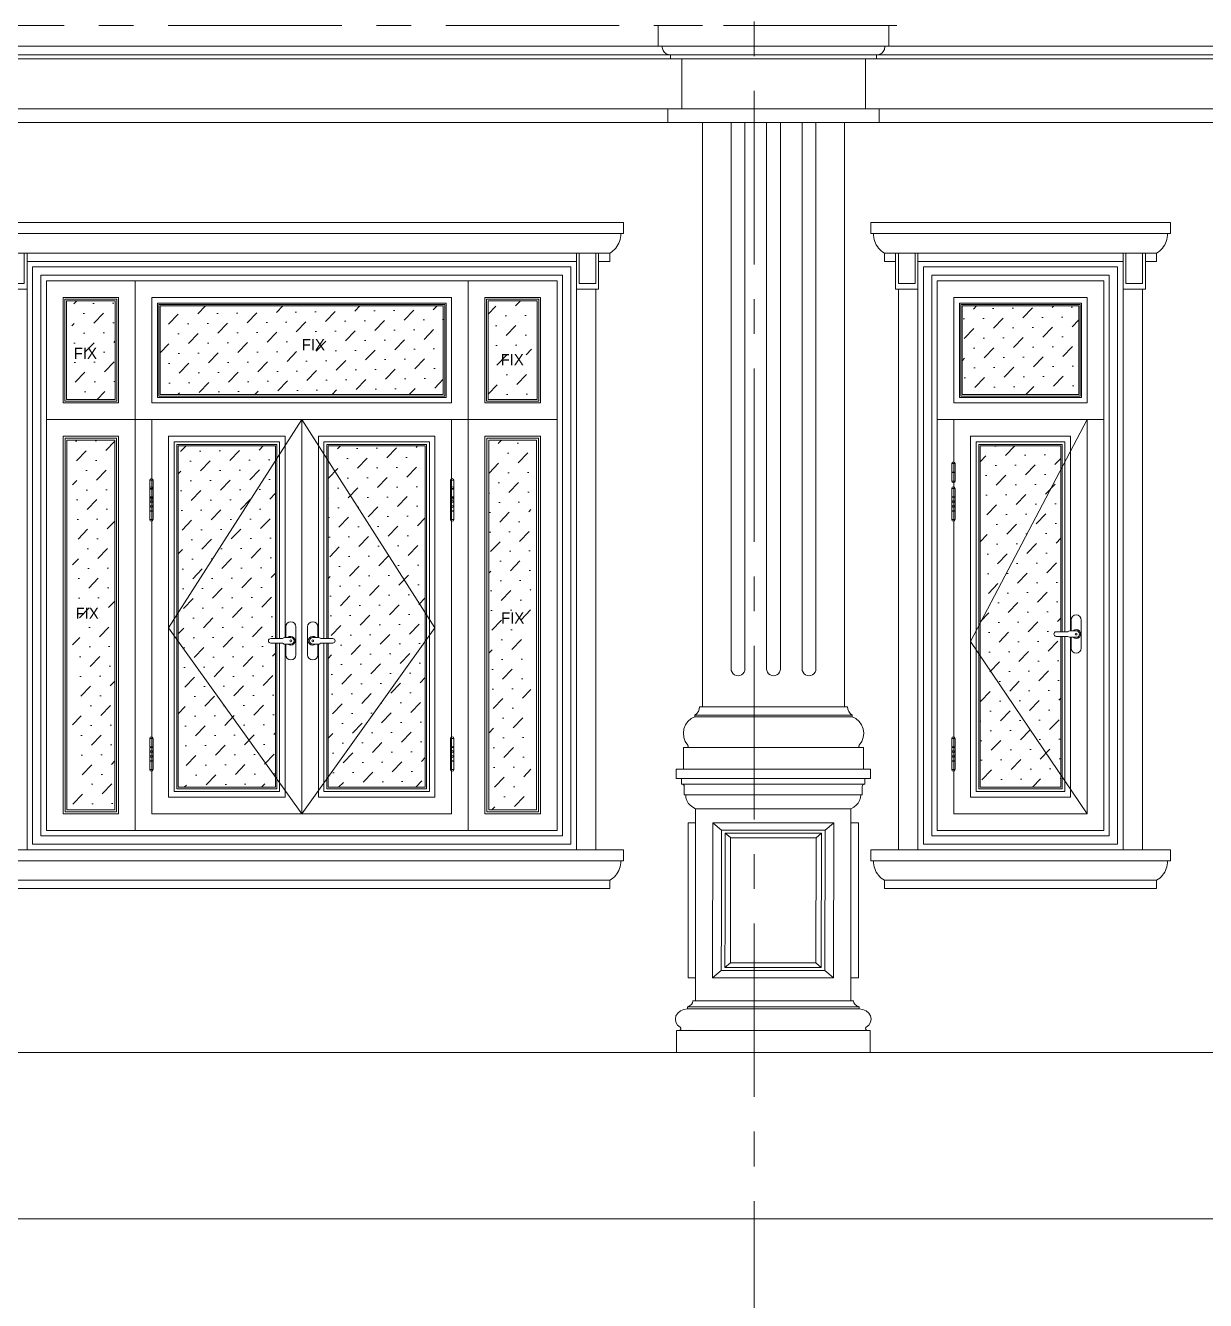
# Model space of a CAD drawing. Header units: millimetres. Extents: x 1832547 to 2001569, y -558009 to -417808.
# Drawn here: x 1921059 to 1925311, y -528238 to -523644 of the extents above; entities that cross this region are included whole.
import ezdxf

# ---------------------------------------------------------------- set-up
doc = ezdxf.new("R2010")
doc.units = ezdxf.units.MM
doc.header["$MEASUREMENT"] = 0
doc.linetypes.add('CENTER', pattern=[2, 1.25, -0.25, 0.25, -0.25])
doc.linetypes.add('HIDDEN', pattern=[9.525, 6.35, -3.175])
doc.layers.get('0').update_dxf_attribs({"linetype": 'CONTINUOUS'})
for name, color, linetype, lineweight in [('AUDIT_I_120404221301-0', 7, 'CONTINUOUS', 15), ('CA.dim 08', 8, 'CONTINUOUS', 13), ('CA.khuat 75', 75, 'HIDDEN', 9), ('CA.manh 08', 8, 'CONTINUOUS', 9), ('CA.noi that 15', 15, 'CONTINUOUS', 9), ('CA.thay 145', 145, 'CONTINUOUS', 18), ('CA.tim 67', 67, 'CENTER', 9), ('CA.vat lieu 08', 8, 'CONTINUOUS', 5), ('CA_manh 08', 8, 'CONTINUOUS', 9)]:
    doc.layers.add(name, color=color, linetype=linetype, lineweight=lineweight)
doc.styles.add('CA.JSC1', font='Vhavan.ttf', dxfattribs={"width": 0.8})

# ---------------------------------------------------------------- blocks, each defined once
blk = doc.blocks.new('A$C023b7539')
at = {"layer": 'CA.thay 145'}
for p, q in [((0, 2400), (0, 2360)), ((0, 2400), (1079.8, 2400)), ((1079.8, 2400), (1079.8, 2360)), ((0, 2360), (10, 2360)), ((10, 2360), (10.2, 2352.9)), ((1069.8, 2360), (10, 2360)), ((10.2, 2352.9), (11, 2345.9)), ((11, 2345.9), (12.4, 2339)), ((1068.8, 2345.9), (1067.3, 2339)), ((1069.6, 2352.9), (1068.8, 2345.9)), ((1069.8, 2360), (1069.6, 2352.9)), ((1069.8, 2360), (1079.8, 2360)), ((12.4, 2339), (14.5, 2332.3)), ((14.5, 2332.3), (17.1, 2325.7)), ((17.1, 2325.7), (20.3, 2319.5)), ((20.3, 2319.5), (24.1, 2313.5)), ((24.1, 2313.5), (28.4, 2307.9)), ((28.4, 2307.9), (33.2, 2302.7)), ((33.2, 2302.7), (38.4, 2298)), ((38.4, 2298), (44, 2293.7)), ((1041.4, 2298), (1035.7, 2293.7)), ((1046.6, 2302.7), (1041.4, 2298)), ((1051.4, 2307.9), (1046.6, 2302.7)), ((1055.7, 2313.5), (1051.4, 2307.9)), ((1059.4, 2319.5), (1055.7, 2313.5)), ((1062.7, 2325.7), (1059.4, 2319.5)), ((1065.3, 2332.3), (1062.7, 2325.7)), ((1067.3, 2339), (1065.3, 2332.3)), ((44, 2293.7), (50, 2290)), ((50, 2290), (90, 2290)), ((50, 2290), (50, 2260)), ((50, 2260), (90, 2260)), ((90, 2260), (90, 2290)), ((90, 2290), (100, 2290)), ((90, 2160), (90, 2260)), ((100, 2290), (160, 2290)), ((160, 2290), (170, 2290)), ((170, 2290), (909.8, 2290)), ((170, 2290), (170, 2260)), ((909.8, 2260), (170, 2260)), ((170, 2260), (170, 2160)), ((909.8, 2290), (919.8, 2290)), ((909.8, 2290), (909.8, 2260)), ((909.8, 2260), (909.8, 2160)), ((919.8, 2290), (979.8, 2290)), ((979.8, 2290), (989.8, 2290)), ((989.8, 2290), (1029.8, 2290)), ((989.8, 2260), (989.8, 2290)), ((989.8, 2160), (989.8, 2260)), ((1029.8, 2260), (989.8, 2260)), ((1035.7, 2293.7), (1029.8, 2290)), ((1029.8, 2290), (1029.8, 2260)), ((100, 2160), (90, 2160)), ((100, 2160), (100, 140)), ((170, 2160), (100, 2160)), ((170, 2160), (170, 140)), ((240, 210), (240, 2190)), ((240, 2190), (839.8, 2190)), ((839.8, 2190), (839.8, 210)), ((909.8, 2160), (979.8, 2160)), ((909.8, 2160), (909.8, 140)), ((979.8, 2160), (989.8, 2160)), ((979.8, 2160), (979.8, 140)), ((839.8, 210), (240, 210)), ((100, 140), (0, 140)), ((0, 140), (0, 100)), ((100, 140), (170, 140)), ((909.8, 140), (170, 140)), ((909.8, 140), (979.8, 140)), ((979.8, 140), (1079.8, 140)), ((1079.8, 140), (1079.8, 100)), ((0, 100), (10, 100)), ((10, 100), (10.2, 92.9)), ((1069.8, 100), (10, 100)), ((10.2, 92.9), (11, 85.9)), ((1069.6, 92.9), (1068.8, 85.9)), ((1069.8, 100), (1069.6, 92.9)), ((1069.8, 100), (1079.8, 100)), ((11, 85.9), (12.4, 79)), ((12.4, 79), (14.5, 72.3)), ((14.5, 72.3), (17.1, 65.7)), ((17.1, 65.7), (20.3, 59.5)), ((20.3, 59.5), (24.1, 53.5)), ((24.1, 53.5), (28.4, 47.9)), ((28.4, 47.9), (33.2, 42.7)), ((1051.4, 47.9), (1046.6, 42.7)), ((1055.7, 53.5), (1051.4, 47.9)), ((1059.4, 59.5), (1055.7, 53.5)), ((1062.7, 65.7), (1059.4, 59.5)), ((1065.3, 72.3), (1062.7, 65.7)), ((1067.3, 79), (1065.3, 72.3)), ((1068.8, 85.9), (1067.3, 79)), ((33.2, 42.7), (38.4, 38)), ((38.4, 38), (44, 33.7)), ((44, 33.7), (50, 30)), ((50, 30), (50, 0)), ((50, 30), (1029.8, 30)), ((50, 0), (1029.8, 0)), ((1035.7, 33.7), (1029.8, 30)), ((1029.8, 30), (1029.8, 0)), ((1041.4, 38), (1035.7, 33.7)), ((1046.6, 42.7), (1041.4, 38))]:
    blk.add_line(p, q, dxfattribs=at)
at = {"layer": 'CA_manh 08'}
for p, q in [((100, 2180), (100, 2290)), ((160, 2290), (160, 2180)), ((919.8, 2290), (919.8, 2180)), ((979.8, 2180), (979.8, 2290)), ((190, 2240), (889.8, 2240)), ((190, 160), (190, 2240)), ((220, 190), (220, 2210)), ((859.8, 2210), (220, 2210)), ((859.8, 190), (859.8, 2210)), ((889.8, 2240), (889.8, 160)), ((160, 2180), (100, 2180)), ((919.8, 2180), (979.8, 2180)), ((220, 190), (859.8, 190)), ((889.8, 160), (190, 160))]:
    blk.add_line(p, q, dxfattribs=at)
blk = doc.blocks.new('A$C20F25EA7')
at = {"layer": 'CA.vat lieu 08', "ltscale": 0.5}
for centre, start, end in [((0, 42), 0, 180), ((0, -42), 180, 0)]:
    blk.add_arc(centre, 15.4, start, end, dxfattribs=at)
blk.add_wipeout([(18.8, 9.9), (25.1, 7), (60.1, 7), (65, 4.9), (67.1, 0), (65.1, -4.9), (60.1, -7), (25.1, -7), (18.8, -9.9), (0, -9.9), (-7, -7), (-9.9, 0), (-7, 7), (0, 9.9)]).dxf.layer = 'CA.vat lieu 08'
for p, q in [((0, 9.9), (18.8, 9.9)), ((18.8, 9.9), (24.6, 7.2)), ((25.5, 7), (60.1, 7)), ((0, -9.9), (18.8, -9.9)), ((19.7, -9.7), (24.6, -7.2)), ((25.5, -7), (60.1, -7))]:
    blk.add_line(p, q, dxfattribs=at)
for points in [[(-15.4, 42), (-15.4, -42)], [(15.4, 9.9), (15.4, 42)], [(15.4, -42), (15.4, -9.9)]]:
    blk.add_lwpolyline(points, dxfattribs=at)
blk.add_circle((0, 0), 2.8, dxfattribs=at)
for centre, radius, start, end in [((0, 0), 13.3, 48.259, 311.741), ((0, 0), 9.92, 90, 270), ((25.5, 8.9), 1.92, 242.8073, 270), ((60.1, 0), 6.96, 270, 90), ((18.8, -8), 1.92, 270, 297.1927), ((25.5, -8.9), 1.92, 90, 117.1927)]:
    blk.add_arc(centre, radius, start, end, dxfattribs=at)
blk = doc.blocks.new('BANLE')
at = {"layer": 'CA.noi that 15'}
for p, q in [((0, 68.6), (12, 68.6)), ((0, 38.2), (0, 68.6)), ((12, 68.6), (12, 38.2)), ((0, 38.2), (12, 38.2)), ((0, 6), (0, 36.4)), ((12, 36.4), (0, 36.4)), ((12, 6), (0, 6)), ((4, 38.2), (8, 38.2)), ((4, 36.4), (4, 38.2)), ((8, 36.4), (4, 36.4)), ((8, 38.2), (8, 36.4)), ((12, 36.4), (12, 6))]:
    blk.add_line(p, q, dxfattribs=at)
for centre, start, end in [((6, 68.6), 0, 180), ((6, 6), 180, 0)]:
    blk.add_arc(centre, 6, start, end, dxfattribs=at)
blk = doc.blocks.new('A$C4028134e')
at = {"layer": 'CA.khuat 75', "ltscale": 200}
blk.add_lwpolyline([(540, 1480), (120, 680), (540, 60)], dxfattribs=at)
at = {"layer": 'CA.noi that 15'}
for points in [[(80, 1560), (520, 1560), (520, 1900), (80, 1900)], [(140, 140), (460, 140), (460, 1400), (140, 1400)]]:
    blk.add_lwpolyline(points, close=True, dxfattribs=at)
at = {"layer": 'CA.thay 145'}
for points in [[(0, 0), (600, 0), (600, 1980), (0, 1980)], [(0, 1480), (600, 1480), (600, 1980), (0, 1980)], [(60, 1540), (540, 1540), (540, 1920), (60, 1920)], [(60, 60), (540, 60), (540, 1480), (60, 1480)], [(540, 60), (540, 1480), (60, 1480), (60, 60)], [(60, 60), (540, 60), (540, 1480), (60, 1480)], [(120, 120), (480, 120), (480, 1420), (120, 1420)]]:
    blk.add_lwpolyline(points, close=True, dxfattribs=at)
for points in [[(0, 1480), (0, 120)], [(60, 1480), (60, 60)], [(540, 1480), (540, 60)], [(540, 1480), (540, 60)], [(600, 1480), (600, 120)]]:
    blk.add_lwpolyline(points, dxfattribs=at)
at = {"layer": 'CA.vat lieu 08'}
for points in [[(85, 1565), (515, 1565), (515, 1895), (85, 1895)], [(90, 1570), (510, 1570), (510, 1890), (90, 1890)], [(150, 150), (450, 150), (450, 1390), (150, 1390)], [(155, 155), (445, 155), (445, 1385), (155, 1385)]]:
    blk.add_lwpolyline(points, close=True, dxfattribs=at)
at = {"rotation": 180}
blk.add_blockref('BANLE', (64, 1327.3), dxfattribs=at)
at = {"xscale": -1}
for p in [(64, 1163.6), (64, 1113.6), (64, 262.7), (64, 212.7)]:
    blk.add_blockref('BANLE', p, dxfattribs=at)
at = {"extrusion": (0, 0, -1), "xscale": 1.200000000186265, "yscale": 1.200000000186265, "zscale": -1.200000000186265}
blk.add_blockref('A$C20F25EA7', (-500.5, 707.4), dxfattribs=at)
at = {"layer": 'CA.dim 08'}
h = blk.add_hatch(dxfattribs=at)
h.set_pattern_fill('MUDST', color=256, scale=200, angle=46)
h.set_pattern_definition([(46, (-780015.38, -788244.513), (33.498847, 106.6668986), [50, -50, 0, -50, 0, -50])])
h.paths.add_polyline_path([(90, 1570), (510, 1570), (510, 1890), (90, 1890)])
h.paths.add_polyline_path([(155, 155), (445, 155), (445, 1385), (155, 1385)])
blk = doc.blocks.new('A$C24fd44e5')
at = {"layer": 'CA.thay 145'}
for p, q in [((0, 2400), (0, 2360)), ((0, 2400), (2319.8, 2400)), ((2319.8, 2400), (2319.8, 2360)), ((0, 2360), (10, 2360)), ((10, 2360), (10.2, 2352.9)), ((2309.8, 2360), (10, 2360)), ((10.2, 2352.9), (11, 2345.9)), ((11, 2345.9), (12.4, 2339)), ((2308.8, 2345.9), (2307.3, 2339)), ((2309.6, 2352.9), (2308.8, 2345.9)), ((2309.8, 2360), (2309.6, 2352.9)), ((2309.8, 2360), (2319.8, 2360)), ((12.4, 2339), (14.5, 2332.3)), ((14.5, 2332.3), (17.1, 2325.7)), ((17.1, 2325.7), (20.3, 2319.5)), ((20.3, 2319.5), (24.1, 2313.5)), ((24.1, 2313.5), (28.4, 2307.9)), ((28.4, 2307.9), (33.2, 2302.7)), ((33.2, 2302.7), (38.4, 2298)), ((38.4, 2298), (44, 2293.7)), ((2281.4, 2298), (2275.7, 2293.7)), ((2286.6, 2302.7), (2281.4, 2298)), ((2291.4, 2307.9), (2286.6, 2302.7)), ((2295.7, 2313.5), (2291.4, 2307.9)), ((2299.4, 2319.5), (2295.7, 2313.5)), ((2302.7, 2325.7), (2299.4, 2319.5)), ((2305.3, 2332.3), (2302.7, 2325.7)), ((2307.3, 2339), (2305.3, 2332.3)), ((44, 2293.7), (50, 2290)), ((50, 2290), (90, 2290)), ((50, 2290), (50, 2260)), ((50, 2260), (90, 2260)), ((90, 2260), (90, 2290)), ((90, 2290), (100, 2290)), ((90, 2160), (90, 2260)), ((100, 2290), (160, 2290)), ((160, 2290), (170, 2290)), ((170, 2290), (2149.8, 2290)), ((170, 2290), (170, 2260)), ((2149.8, 2260), (170, 2260)), ((170, 2260), (170, 2160)), ((2149.8, 2290), (2159.8, 2290)), ((2149.8, 2290), (2149.8, 2260)), ((2149.8, 2260), (2149.8, 2160)), ((2159.8, 2290), (2219.8, 2290)), ((2219.8, 2290), (2229.8, 2290)), ((2229.8, 2290), (2269.8, 2290)), ((2229.8, 2260), (2229.8, 2290)), ((2229.8, 2160), (2229.8, 2260)), ((2269.8, 2260), (2229.8, 2260)), ((2275.7, 2293.7), (2269.8, 2290)), ((2269.8, 2290), (2269.8, 2260)), ((100, 2160), (90, 2160)), ((100, 2160), (100, 140)), ((170, 2160), (100, 2160)), ((170, 2160), (170, 140)), ((240, 210), (240, 2190)), ((240, 2190), (2079.8, 2190)), ((2079.8, 2190), (2079.8, 210)), ((2149.8, 2160), (2219.8, 2160)), ((2149.8, 2160), (2149.8, 140)), ((2219.8, 2160), (2229.8, 2160)), ((2219.8, 2160), (2219.8, 140)), ((2079.8, 210), (240, 210)), ((100, 140), (0, 140)), ((0, 140), (0, 100)), ((100, 140), (170, 140)), ((2149.8, 140), (170, 140)), ((2149.8, 140), (2219.8, 140)), ((2219.8, 140), (2319.8, 140)), ((2319.8, 140), (2319.8, 100)), ((0, 100), (10, 100)), ((10, 100), (10.2, 92.9)), ((2309.8, 100), (10, 100)), ((10.2, 92.9), (11, 85.9)), ((2309.6, 92.9), (2308.8, 85.9)), ((2309.8, 100), (2309.6, 92.9)), ((2309.8, 100), (2319.8, 100)), ((11, 85.9), (12.4, 79)), ((12.4, 79), (14.5, 72.3)), ((14.5, 72.3), (17.1, 65.7)), ((17.1, 65.7), (20.3, 59.5)), ((20.3, 59.5), (24.1, 53.5)), ((24.1, 53.5), (28.4, 47.9)), ((28.4, 47.9), (33.2, 42.7)), ((2291.4, 47.9), (2286.6, 42.7)), ((2295.7, 53.5), (2291.4, 47.9)), ((2299.4, 59.5), (2295.7, 53.5)), ((2302.7, 65.7), (2299.4, 59.5)), ((2305.3, 72.3), (2302.7, 65.7)), ((2307.3, 79), (2305.3, 72.3)), ((2308.8, 85.9), (2307.3, 79)), ((33.2, 42.7), (38.4, 38)), ((38.4, 38), (44, 33.7)), ((44, 33.7), (50, 30)), ((50, 30), (50, 0)), ((50, 30), (2269.8, 30)), ((50, 0), (2269.8, 0)), ((2275.7, 33.7), (2269.8, 30)), ((2269.8, 30), (2269.8, 0)), ((2281.4, 38), (2275.7, 33.7)), ((2286.6, 42.7), (2281.4, 38))]:
    blk.add_line(p, q, dxfattribs=at)
at = {"layer": 'CA_manh 08'}
for p, q in [((100, 2180), (100, 2290)), ((160, 2290), (160, 2180)), ((2159.8, 2290), (2159.8, 2180)), ((2219.8, 2180), (2219.8, 2290)), ((190, 2240), (2129.8, 2240)), ((190, 160), (190, 2240)), ((220, 190), (220, 2210)), ((2099.8, 2210), (220, 2210)), ((2099.8, 190), (2099.8, 2210)), ((2129.8, 2240), (2129.8, 160)), ((160, 2180), (100, 2180)), ((2159.8, 2180), (2219.8, 2180)), ((220, 190), (2099.8, 190)), ((2129.8, 160), (190, 160))]:
    blk.add_line(p, q, dxfattribs=at)
blk = doc.blocks.new('A$Ce69a9997')
at = {"layer": 'CA.khuat 75', "ltscale": 200}
blk.add_lwpolyline([(920, 1480), (440, 730), (920, 60)], dxfattribs=at)
at = {"layer": 'CA.noi that 15'}
for points in [[(400, 1560), (1440, 1560), (1440, 1900), (400, 1900)], [(460, 140), (840, 140), (840, 1400), (460, 1400)], [(1380, 140), (1000, 140), (1000, 1400), (1380, 1400)]]:
    blk.add_lwpolyline(points, close=True, dxfattribs=at)
at = {"layer": 'CA.thay 145'}
for points in [[(0, 1480), (320, 1480), (320, 1980), (0, 1980)], [(320, 0), (1520, 0), (1520, 1980), (320, 1980)], [(320, 1480), (1520, 1480), (1520, 1980), (320, 1980)], [(1840, 1480), (1520, 1480), (1520, 1980), (1840, 1980)], [(60, 1540), (260, 1540), (260, 1920), (60, 1920)], [(380, 1540), (1460, 1540), (1460, 1920), (380, 1920)], [(1780, 1540), (1580, 1540), (1580, 1920), (1780, 1920)], [(320, 1480), (0, 1480), (0, 0), (320, 0)], [(380, 60), (920, 60), (920, 1480), (380, 1480)], [(920, 60), (920, 1480), (380, 1480), (380, 60)], [(380, 60), (920, 60), (920, 1480), (380, 1480)], [(1520, 1480), (1840, 1480), (1840, 0), (1520, 0)], [(260, 1420), (60, 1420), (60, 60), (260, 60)], [(440, 120), (860, 120), (860, 1420), (440, 1420)], [(1400, 120), (980, 120), (980, 1420), (1400, 1420)], [(1580, 1420), (1780, 1420), (1780, 60), (1580, 60)]]:
    blk.add_lwpolyline(points, close=True, dxfattribs=at)
for points in [[(320, 1480), (320, 120)], [(380, 1480), (380, 60)], [(920, 1480), (920, 60)], [(920, 1480), (920, 60)], [(1460, 1480), (1460, 60)], [(1520, 1480), (1520, 120)], [(1520, 1480), (1520, 120)]]:
    blk.add_lwpolyline(points, dxfattribs=at)
at = {"layer": 'CA.vat lieu 08'}
for points in [[(66, 1546), (254, 1546), (254, 1914), (66, 1914)], [(72, 1552), (248, 1552), (248, 1908), (72, 1908)], [(405, 1565), (1435, 1565), (1435, 1895), (405, 1895)], [(410, 1570), (1430, 1570), (1430, 1890), (410, 1890)], [(1774, 1546), (1586, 1546), (1586, 1914), (1774, 1914)], [(1768, 1552), (1592, 1552), (1592, 1908), (1768, 1908)], [(253, 1413), (67, 1413), (67, 67), (253, 67)], [(246, 1406), (74, 1406), (74, 74), (246, 74)], [(470, 150), (830, 150), (830, 1390), (470, 1390)], [(475, 155), (825, 155), (825, 1385), (475, 1385)], [(1370, 150), (1010, 150), (1010, 1390), (1370, 1390)], [(1365, 155), (1015, 155), (1015, 1385), (1365, 1385)], [(1587, 1413), (1773, 1413), (1773, 67), (1587, 67)], [(1594, 1406), (1766, 1406), (1766, 74), (1594, 74)]]:
    blk.add_lwpolyline(points, close=True, dxfattribs=at)
at = {"rotation": 180}
blk.add_blockref('BANLE', (384, 1267.3), dxfattribs=at)
at = {"xscale": -1, "rotation": 180}
blk.add_blockref('BANLE', (1456, 1267.3), dxfattribs=at)
at = {"xscale": -1}
for p in [(384, 1163.6), (384, 1113.6), (384, 262.7), (384, 212.7)]:
    blk.add_blockref('BANLE', p, dxfattribs=at)
for p in [(1456, 1163.6), (1456, 1113.6), (1456, 262.7), (1456, 212.7)]:
    blk.add_blockref('BANLE', p)
at = {"layer": 'AUDIT_I_120404221301-0', "style": 'CA.JSC1'}
for p in [(920, 1730), (98.7, 1698.8), (1636.7, 1676), (105.3, 762.2), (1638.3, 745.2)]:
    blk.add_text('FIX', height=40, dxfattribs=at).set_placement(p)
at = {"extrusion": (0, 0, -1), "xscale": 1.200000000186265, "yscale": 1.200000000186265, "zscale": -1.200000000186265}
blk.add_blockref('A$C20F25EA7', (-880.5, 682.9), dxfattribs=at)
at = {"layer": 'CA.khuat 75', "ltscale": 200}
blk.add_lwpolyline([(920, 1480), (1400, 730), (920, 60)], dxfattribs=at)
at = {"layer": 'CA.thay 145'}
for points in [[(1460, 60), (920, 60), (920, 1480), (1460, 1480)], [(920, 60), (920, 1480), (1460, 1480), (1460, 60)], [(1460, 60), (920, 60), (920, 1480), (1460, 1480)]]:
    blk.add_lwpolyline(points, close=True, dxfattribs=at)
blk.add_lwpolyline([(920, 1480), (920, 60)], dxfattribs=at)
blk.add_lwpolyline([(920, 1480), (920, 60)], dxfattribs=at)
at = {"extrusion": (0, 0, -1), "xscale": -1.200000000186265, "yscale": 1.200000000186265, "zscale": -1.200000000186265}
blk.add_blockref('A$C20F25EA7', (-959.5, 682.9), dxfattribs=at)
at = {"layer": 'CA.dim 08'}
h = blk.add_hatch(dxfattribs=at)
h.set_pattern_fill('MUDST', color=256, scale=200, angle=46)
h.set_pattern_definition([(46, (-1946262.647, 526023.096), (33.498847, 106.6668986), [50, -50, 0, -50, 0, -50])])
h.paths.add_polyline_path([(92, 1552), (248, 1552), (248, 1908), (92, 1908)])
h.paths.add_polyline_path([(1748, 1552), (1592, 1552), (1592, 1908), (1748, 1908)])
h.paths.add_polyline_path([(1594, 1406), (1746, 1406), (1746, 74), (1594, 74)])
h.paths.add_polyline_path([(246, 1406), (94, 1406), (94, 74), (246, 74)])
h = blk.add_hatch(dxfattribs=at)
h.set_pattern_fill('MUDST', color=256, scale=200, angle=46)
h.set_pattern_definition([(46, (-763677.85, -784356.58), (33.498847, 106.6668986), [50, -50, 0, -50, 0, -50])])
h.paths.add_polyline_path([(410, 1570), (1430, 1570), (1430, 1890), (410, 1890)])
h.paths.add_polyline_path([(475, 155), (825, 155), (825, 1385), (475, 1385)])
h.paths.add_polyline_path([(1365, 155), (1015, 155), (1015, 1385), (1365, 1385)])

msp = doc.modelspace()

# ---------------------------------------------------------------- linework, layer by layer
at = {"layer": 'CA.manh 08'}
for p, q in [((1923601.3, -525961.7), (1923601.3, -523993.6)), ((1923651.3, -525961.7), (1923651.3, -523993.6)), ((1923729.2, -525961.7), (1923729.2, -523993.6)), ((1923779.2, -525961.7), (1923779.2, -523993.6)), ((1923857.2, -525961.7), (1923857.2, -523993.6)), ((1923907.2, -525961.7), (1923907.2, -523993.6)), ((1923601.3, -525961.7), (1923602.2, -525968.1)), ((1923602.2, -525968.1), (1923604.7, -525974.2)), ((1923604.7, -525974.2), (1923608.6, -525979.4)), ((1923644, -525979.4), (1923648, -525974.2)), ((1923648, -525974.2), (1923650.5, -525968.1)), ((1923650.5, -525968.1), (1923651.3, -525961.7)), ((1923729.2, -525961.7), (1923730.1, -525968.1)), ((1923730.1, -525968.1), (1923732.6, -525974.2)), ((1923732.6, -525974.2), (1923736.6, -525979.4)), ((1923771.9, -525979.4), (1923775.9, -525974.2)), ((1923775.9, -525974.2), (1923778.4, -525968.1)), ((1923778.4, -525968.1), (1923779.2, -525961.7)), ((1923857.2, -525961.7), (1923858, -525968.1)), ((1923858, -525968.1), (1923860.5, -525974.2)), ((1923860.5, -525974.2), (1923864.5, -525979.4)), ((1923899.8, -525979.4), (1923903.8, -525974.2)), ((1923903.8, -525974.2), (1923906.3, -525968.1)), ((1923906.3, -525968.1), (1923907.2, -525961.7)), ((1923608.6, -525979.4), (1923613.8, -525983.3)), ((1923613.8, -525983.3), (1923619.9, -525985.8)), ((1923619.9, -525985.8), (1923626.3, -525986.7)), ((1923626.3, -525986.7), (1923632.8, -525985.8)), ((1923632.8, -525985.8), (1923638.8, -525983.3)), ((1923638.8, -525983.3), (1923644, -525979.4)), ((1923736.6, -525979.4), (1923741.7, -525983.3)), ((1923741.7, -525983.3), (1923747.8, -525985.8)), ((1923747.8, -525985.8), (1923754.2, -525986.7)), ((1923754.2, -525986.7), (1923760.7, -525985.8)), ((1923760.7, -525985.8), (1923766.7, -525983.3)), ((1923766.7, -525983.3), (1923771.9, -525979.4)), ((1923864.5, -525979.4), (1923869.7, -525983.3)), ((1923869.7, -525983.3), (1923875.7, -525985.8)), ((1923875.7, -525985.8), (1923882.2, -525986.7)), ((1923882.2, -525986.7), (1923888.6, -525985.8)), ((1923888.6, -525985.8), (1923894.7, -525983.3)), ((1923894.7, -525983.3), (1923899.8, -525979.4)), ((1924037.3, -526128.6), (1923471.2, -526128.6))]:
    msp.add_line(p, q, dxfattribs=at)
for points in [[(1924198.4, -523718.6), (1919388.6, -523718.6)], [(1930599.3, -523718.6), (1924198.4, -523718.6)], [(1924198.4, -523748.7), (1919388.6, -523748.7)], [(1930569.4, -523749.2), (1924198.4, -523748.7)]]:
    msp.add_lwpolyline(points, dxfattribs=at)
at = {"layer": 'CA.thay 145'}
for p, q in [((1923498.4, -523993.6), (1923498.4, -526098.6)), ((1924010.1, -523993.6), (1924010.1, -526098.6)), ((1923486.5, -526107.5), (1923483.3, -526115.8)), ((1923487.5, -526098.6), (1923486.5, -526107.5)), ((1923487.5, -526098.6), (1923498.4, -526098.6)), ((1924010.1, -526098.6), (1923498.4, -526098.6)), ((1924010.1, -526098.6), (1924021, -526098.6)), ((1924021, -526098.6), (1924021.9, -526107.5)), ((1924021.9, -526107.5), (1924025.2, -526115.8)), ((1923445.8, -526151.3), (1923436.9, -526163.9)), ((1923457.5, -526141.1), (1923445.8, -526151.3)), ((1923471.2, -526134), (1923457.5, -526141.1)), ((1923478.1, -526123), (1923471.2, -526128.6)), ((1923471.2, -526128.6), (1923471.2, -526134)), ((1924037.3, -526134), (1923471.2, -526134)), ((1923483.3, -526115.8), (1923478.1, -526123)), ((1924025.2, -526115.8), (1924030.4, -526123)), ((1924030.4, -526123), (1924037.3, -526128.6)), ((1924037.3, -526128.6), (1924037.3, -526134)), ((1924037.3, -526134), (1924051, -526141.1)), ((1924051, -526141.1), (1924062.7, -526151.3)), ((1924062.7, -526151.3), (1924071.6, -526163.9)), ((1923431.3, -526178.3), (1923429.4, -526193.7)), ((1923429.4, -526193.7), (1923431.1, -526209)), ((1923436.9, -526163.9), (1923431.3, -526178.3)), ((1924071.6, -526163.9), (1924077.2, -526178.3)), ((1924077.2, -526178.3), (1924079.1, -526193.7)), ((1924079.1, -526193.7), (1924077.4, -526209)), ((1923430.4, -526245.6), (1923430.4, -526323.6)), ((1923430.4, -526245.6), (1923441.2, -526245.6)), ((1923431.1, -526209), (1923436.4, -526223.5)), ((1923436.4, -526223.5), (1923445.1, -526236.3)), ((1923444.3, -526244.7), (1923441.2, -526245.6)), ((1923441.2, -526245.6), (1923474.7, -526245.6)), ((1923446.3, -526242.2), (1923444.3, -526244.7)), ((1923445.1, -526236.3), (1923446.6, -526239.1)), ((1923446.6, -526239.1), (1923446.3, -526242.2)), ((1923474.7, -526245.6), (1923474.9, -526244.7)), ((1923474.7, -526245.6), (1923498.4, -526245.6)), ((1923498.4, -526245.6), (1923498.4, -526244.7)), ((1924010.1, -526245.6), (1923498.4, -526245.6)), ((1924010.1, -526245.6), (1924010.1, -526244.7)), ((1924010.1, -526245.6), (1924033.8, -526245.6)), ((1924033.8, -526245.6), (1924033.6, -526244.7)), ((1924033.8, -526245.6), (1924067.3, -526245.6)), ((1924063.4, -526236.3), (1924061.9, -526239.1)), ((1924061.9, -526239.1), (1924062.2, -526242.2)), ((1924062.2, -526242.2), (1924064.2, -526244.7)), ((1924072.1, -526223.5), (1924063.4, -526236.3)), ((1924064.2, -526244.7), (1924067.3, -526245.6)), ((1924067.3, -526245.6), (1924078.1, -526245.6)), ((1924077.4, -526209), (1924072.1, -526223.5)), ((1924078.1, -526245.6), (1924078.1, -526323.6)), ((1923403.1, -526356.5), (1923403.1, -526323.6)), ((1923403.1, -526323.6), (1923430.4, -526323.6)), ((1923430.4, -526323.6), (1924078.1, -526323.6)), ((1924078.1, -526323.6), (1924103.3, -526323.6)), ((1924103.3, -526356.5), (1924103.3, -526323.6)), ((1923422.9, -526356.5), (1923403.1, -526356.5)), ((1923422.9, -526377.1), (1923422.9, -526356.5)), ((1924083.5, -526356.5), (1923422.9, -526356.5)), ((1923426.7, -526377.7), (1923422.9, -526377.1)), ((1923455.2, -526377.1), (1923422.9, -526377.1)), ((1923429.9, -526379.5), (1923426.7, -526377.7)), ((1923432, -526382.1), (1923429.9, -526379.5)), ((1923432.8, -526385.3), (1923432, -526382.1)), ((1923432.8, -526416.1), (1923432.8, -526385.3)), ((1923455.2, -526377.1), (1923455.5, -526377.7)), ((1923488.5, -526377.1), (1923455.2, -526377.1)), ((1923488.5, -526377.1), (1923488.5, -526377.7)), ((1923503.3, -526377.1), (1923488.5, -526377.1)), ((1923503.3, -526377.1), (1923503.3, -526377.7)), ((1924083.5, -526377.1), (1924051.2, -526377.1)), ((1924073.6, -526385.3), (1924074.4, -526382.1)), ((1924073.6, -526416.1), (1924073.6, -526385.3)), ((1924074.4, -526382.1), (1924076.5, -526379.5)), ((1924076.5, -526379.5), (1924079.7, -526377.7)), ((1924079.7, -526377.7), (1924083.5, -526377.1)), ((1924103.3, -526356.5), (1924083.5, -526356.5)), ((1924083.5, -526377.1), (1924083.5, -526356.5)), ((1923437.8, -526416.1), (1923432.8, -526416.1)), ((1923438.7, -526426.2), (1923437.8, -526416.1)), ((1923441.9, -526436), (1923438.7, -526426.2)), ((1924064.6, -526436), (1924067.7, -526426.2)), ((1924067.7, -526426.2), (1924068.7, -526416.1)), ((1924073.6, -526416.1), (1924068.7, -526416.1)), ((1923447.1, -526445.1), (1923441.9, -526436)), ((1923454.4, -526453.2), (1923447.1, -526445.1)), ((1923463.3, -526460.1), (1923454.4, -526453.2)), ((1923473.6, -526465.5), (1923463.3, -526460.1)), ((1923473.5, -526517.3), (1923473.6, -526465.5)), ((1924032.8, -526465.5), (1923473.6, -526465.5)), ((1924032.8, -526465.5), (1924043.1, -526460.1)), ((1924032.9, -526517.3), (1924032.8, -526465.5)), ((1924043.1, -526460.1), (1924052, -526453.2)), ((1924052, -526453.2), (1924059.3, -526445.1)), ((1924059.3, -526445.1), (1924064.6, -526436)), ((1923446.1, -526517.4), (1923446.2, -526517.3)), ((1923446.1, -526517.5), (1923446.1, -526517.4)), ((1923446.1, -526517.6), (1923446.1, -526517.5)), ((1923446.1, -526517.6), (1923446.1, -527074)), ((1923446.2, -526517.2), (1923446.3, -526517.1)), ((1923446.2, -526517.3), (1923446.2, -526517.2)), ((1923446.3, -526517.1), (1923446.4, -526517)), ((1923446.4, -526517), (1923446.5, -526517)), ((1923446.5, -526517), (1923446.6, -526516.9)), ((1923446.6, -526516.9), (1923446.7, -526516.8)), ((1923446.7, -526516.8), (1923446.8, -526516.8)), ((1923446.8, -526516.8), (1923447, -526516.8)), ((1923447, -526516.8), (1923447.1, -526516.8)), ((1923447.1, -526516.8), (1923472.6, -526516.8)), ((1923472.6, -526516.8), (1923472.8, -526516.8)), ((1923472.8, -526516.8), (1923472.9, -526516.8)), ((1923472.9, -526516.8), (1923473, -526516.8)), ((1923473, -526516.8), (1923473.1, -526516.9)), ((1923473.1, -526516.9), (1923473.2, -526517)), ((1923473.2, -526517), (1923473.3, -526517)), ((1923473.3, -526517), (1923473.4, -526517.1)), ((1923473.4, -526517.1), (1923473.5, -526517.2)), ((1923473.5, -526517.2), (1923473.5, -526517.3)), ((1923473.5, -526517.3), (1923473.6, -526517.4)), ((1923473.6, -526517.4), (1923473.6, -526517.5)), ((1923473.6, -526517.5), (1923473.6, -526517.6)), ((1923473.6, -526569.5), (1923473.6, -526517.6)), ((1923534.3, -527074.8), (1923535.5, -526516.8)), ((1923535.5, -526516.8), (1923971.9, -526516.8)), ((1923536.5, -526517.6), (1923535.5, -526516.8)), ((1923567.1, -526543.1), (1923536.5, -526517.6)), ((1923970.9, -526517.6), (1923940.2, -526543.1)), ((1923971.9, -526516.8), (1923970.7, -527074.8)), ((1923971.9, -526516.8), (1923970.9, -526517.6)), ((1924032.9, -526517.3), (1924032.8, -526517.4)), ((1924032.8, -526517.4), (1924032.8, -526517.5)), ((1924032.8, -526517.5), (1924032.8, -526517.6)), ((1924032.8, -526517.6), (1924032.8, -526569.5)), ((1924033, -526517.1), (1924032.9, -526517.2)), ((1924032.9, -526517.2), (1924032.9, -526517.3)), ((1924033.1, -526517), (1924033, -526517.1)), ((1924033.2, -526517), (1924033.1, -526517)), ((1924033.3, -526516.9), (1924033.2, -526517)), ((1924033.4, -526516.8), (1924033.3, -526516.9)), ((1924033.5, -526516.8), (1924033.4, -526516.8)), ((1924033.6, -526516.8), (1924033.5, -526516.8)), ((1924033.8, -526516.8), (1924033.6, -526516.8)), ((1924059.3, -526516.8), (1924033.8, -526516.8)), ((1924059.4, -526516.8), (1924059.3, -526516.8)), ((1924059.6, -526516.8), (1924059.4, -526516.8)), ((1924059.7, -526516.8), (1924059.6, -526516.8)), ((1924059.8, -526516.9), (1924059.7, -526516.8)), ((1924059.9, -526517), (1924059.8, -526516.9)), ((1924060, -526517), (1924059.9, -526517)), ((1924060.1, -526517.1), (1924060, -526517)), ((1924060.2, -526517.2), (1924060.1, -526517.1)), ((1924060.2, -526517.3), (1924060.2, -526517.2)), ((1924060.3, -526517.4), (1924060.2, -526517.3)), ((1924060.3, -526517.5), (1924060.3, -526517.4)), ((1924060.3, -526517.6), (1924060.3, -526517.5)), ((1924060.3, -526532.2), (1924060.3, -526517.6)), ((1923447.1, -526533.1), (1923446.8, -526533)), ((1923472.9, -526570.3), (1923472.8, -526570.3)), ((1923473, -526570.3), (1923472.9, -526570.3)), ((1923473.1, -526570.2), (1923473, -526570.3)), ((1923473.2, -526570.2), (1923473.1, -526570.2)), ((1923473.3, -526570.1), (1923473.2, -526570.2)), ((1923473.4, -526570), (1923473.3, -526570.1)), ((1923473.5, -526569.9), (1923473.4, -526570)), ((1923473.6, -526569.7), (1923473.5, -526569.8)), ((1923473.5, -526569.8), (1923473.5, -526569.9)), ((1923473.5, -526569.8), (1923473.5, -527021.8)), ((1923473.6, -526569.5), (1923473.6, -526569.6)), ((1923473.6, -526569.6), (1923473.6, -526569.7)), ((1923566.5, -526874.5), (1923567.1, -526543.1)), ((1923567.1, -526543.1), (1923940.2, -526543.1)), ((1923940.2, -526543.1), (1923939.1, -527048.5)), ((1924032.8, -526569.5), (1924032.8, -526569.6)), ((1924032.8, -526569.6), (1924032.8, -526569.7)), ((1924032.8, -526569.7), (1924032.9, -526569.8)), ((1924032.9, -526569.8), (1924032.9, -527021.8)), ((1924032.9, -526569.9), (1924033, -526570)), ((1924033, -526570), (1924033.1, -526570.1)), ((1924033.1, -526570.1), (1924033.2, -526570.2)), ((1924033.2, -526570.2), (1924033.3, -526570.2)), ((1924033.3, -526570.2), (1924033.4, -526570.3)), ((1924033.4, -526570.3), (1924033.5, -526570.3)), ((1924033.5, -526570.3), (1924033.6, -526570.3)), ((1924033.6, -526570.3), (1924033.8, -526570.3)), ((1924059.7, -526532.9), (1924059.7, -526532.9)), ((1924059.7, -526532.9), (1924059.8, -526532.9)), ((1924059.8, -526532.9), (1924059.9, -526532.8)), ((1924059.9, -526532.8), (1924060, -526532.8)), ((1924060, -526532.8), (1924060.1, -526532.7)), ((1924060.1, -526532.7), (1924060.2, -526532.6)), ((1924060.1, -526532.7), (1924060.1, -526532.7)), ((1924060.2, -526532.5), (1924060.3, -526532.4)), ((1924060.2, -526532.6), (1924060.2, -526532.5)), ((1924060.2, -526532.5), (1924060.3, -527059.2)), ((1924060.3, -526532.3), (1924060.3, -526532.2)), ((1924060.3, -526532.4), (1924060.3, -526532.3)), ((1924060.3, -526532.4), (1924060.3, -526532.4)), ((1923566, -527048.5), (1923566.5, -526874.5)), ((1923472.9, -527021.3), (1923472.8, -527021.3)), ((1923473, -527021.3), (1923472.9, -527021.3)), ((1923473.1, -527021.4), (1923473, -527021.3)), ((1923473.2, -527021.4), (1923473.1, -527021.4)), ((1923473.3, -527021.5), (1923473.2, -527021.4)), ((1923473.4, -527021.6), (1923473.3, -527021.5)), ((1923473.5, -527021.7), (1923473.4, -527021.6)), ((1923473.5, -527021.8), (1923473.5, -527021.7)), ((1923473.6, -527021.9), (1923473.5, -527021.8)), ((1923473.6, -527022), (1923473.6, -527021.9)), ((1923473.6, -527022.1), (1923473.6, -527022)), ((1923473.6, -527074), (1923473.6, -527022.1)), ((1924032.8, -527021.9), (1924032.9, -527021.8)), ((1924032.8, -527022), (1924032.8, -527021.9)), ((1924032.8, -527022.1), (1924032.8, -527022)), ((1924032.8, -527022.1), (1924032.8, -527074)), ((1924032.9, -527021.7), (1924033, -527021.6)), ((1924033, -527021.6), (1924033.1, -527021.5)), ((1924033.1, -527021.5), (1924033.2, -527021.4)), ((1924033.2, -527021.4), (1924033.3, -527021.4)), ((1924033.3, -527021.4), (1924033.4, -527021.3)), ((1924033.4, -527021.3), (1924033.5, -527021.3)), ((1924033.5, -527021.3), (1924033.6, -527021.3)), ((1924033.6, -527021.3), (1924033.8, -527021.3)), ((1923446.1, -527074), (1923446.1, -527074.1)), ((1923446.1, -527074.1), (1923446.1, -527074.2)), ((1923446.1, -527074.2), (1923446.2, -527074.3)), ((1923446.2, -527074.3), (1923446.2, -527074.4)), ((1923446.2, -527074.4), (1923446.3, -527074.5)), ((1923446.3, -527074.5), (1923446.4, -527074.6)), ((1923446.4, -527074.6), (1923446.5, -527074.7)), ((1923446.5, -527074.7), (1923446.6, -527074.7)), ((1923446.6, -527074.7), (1923446.7, -527074.8)), ((1923446.7, -527074.8), (1923446.8, -527074.8)), ((1923447.1, -527058.5), (1923446.8, -527058.6)), ((1923446.8, -527074.8), (1923447, -527074.8)), ((1923447, -527074.8), (1923447.1, -527074.8)), ((1923447.1, -527074.8), (1923472.6, -527074.8)), ((1923472.6, -527074.8), (1923472.8, -527074.8)), ((1923472.8, -527074.8), (1923472.9, -527074.8)), ((1923472.9, -527074.8), (1923473, -527074.8)), ((1923473, -527074.8), (1923473.1, -527074.7)), ((1923473.1, -527074.7), (1923473.2, -527074.7)), ((1923473.2, -527074.7), (1923473.3, -527074.6)), ((1923473.3, -527074.6), (1923473.4, -527074.5)), ((1923473.4, -527074.5), (1923473.5, -527074.4)), ((1923473.5, -527074.3), (1923473.6, -527074.2)), ((1923473.5, -527074.4), (1923473.5, -527074.3)), ((1923473.6, -527158.5), (1923473.5, -527074.3)), ((1923473.6, -527074.1), (1923473.6, -527074)), ((1923473.6, -527074.2), (1923473.6, -527074.1)), ((1923534.3, -527074.8), (1923566, -527048.5)), ((1923534.3, -527074.8), (1923535.3, -527074)), ((1923970.7, -527074.8), (1923534.3, -527074.8)), ((1923753.1, -527048.5), (1923566, -527048.5)), ((1923939.1, -527048.5), (1923754.2, -527048.5)), ((1923969.7, -527074), (1923939.1, -527048.5)), ((1923970.7, -527074.8), (1923969.7, -527074)), ((1924032.8, -527074.1), (1924032.8, -527074)), ((1924032.8, -527074.2), (1924032.8, -527074.1)), ((1924032.9, -527074.3), (1924032.8, -527074.2)), ((1924032.8, -527158.5), (1924032.9, -527074.3)), ((1924032.9, -527074.4), (1924032.9, -527074.3)), ((1924033, -527074.5), (1924032.9, -527074.4)), ((1924033.1, -527074.6), (1924033, -527074.5)), ((1924033.2, -527074.7), (1924033.1, -527074.6)), ((1924033.3, -527074.7), (1924033.2, -527074.7)), ((1924033.4, -527074.8), (1924033.3, -527074.7)), ((1924033.5, -527074.8), (1924033.4, -527074.8)), ((1924033.6, -527074.8), (1924033.5, -527074.8)), ((1924033.8, -527074.8), (1924033.6, -527074.8)), ((1924059.3, -527074.8), (1924033.8, -527074.8)), ((1924059.7, -527058.7), (1924059.3, -527058.5)), ((1924059.4, -527074.8), (1924059.3, -527074.8)), ((1924059.6, -527074.8), (1924059.4, -527074.8)), ((1924059.7, -527074.8), (1924059.6, -527074.8)), ((1924059.8, -527074.7), (1924059.7, -527074.8)), ((1924059.9, -527074.7), (1924059.8, -527074.7)), ((1924060, -527074.6), (1924059.9, -527074.7)), ((1924060.1, -527074.5), (1924060, -527074.6)), ((1924060.2, -527074.4), (1924060.1, -527074.5)), ((1924060.3, -527074.2), (1924060.2, -527074.3)), ((1924060.2, -527074.3), (1924060.2, -527074.4)), ((1924060.3, -527059.2), (1924060.3, -527059.3)), ((1924060.3, -527059.3), (1924060.3, -527059.3)), ((1924060.3, -527059.3), (1924060.3, -527059.4)), ((1924060.3, -527074), (1924060.3, -527059.4)), ((1924060.3, -527074), (1924060.3, -527074.1)), ((1924060.3, -527074.1), (1924060.3, -527074.2)), ((1923462.3, -527165.5), (1923458.1, -527171.7)), ((1923463.7, -527158.5), (1923462.3, -527165.5)), ((1923463.7, -527158.5), (1923473.6, -527158.5)), ((1924032.8, -527158.5), (1923473.6, -527158.5)), ((1924032.8, -527158.5), (1924042.7, -527158.5)), ((1924042.7, -527158.5), (1924044.1, -527165.5)), ((1924044.1, -527165.5), (1924048.3, -527171.7)), ((1923402.7, -527212.5), (1923400.5, -527223.7)), ((1923408.9, -527202.5), (1923402.7, -527212.5)), ((1923418.5, -527194.4), (1923408.9, -527202.5)), ((1923430.5, -527189.2), (1923418.5, -527194.4)), ((1923443.9, -527187.3), (1923430.5, -527189.2)), ((1923451.8, -527176.4), (1923443.9, -527179.1)), ((1924062.5, -527179.1), (1923443.9, -527179.1)), ((1923443.9, -527179.1), (1923443.9, -527187.3)), ((1924062.5, -527187.3), (1923443.9, -527187.3)), ((1923458.1, -527171.7), (1923451.8, -527176.4)), ((1924048.3, -527171.7), (1924054.6, -527176.4)), ((1924054.6, -527176.4), (1924062.5, -527179.1)), ((1924062.5, -527179.1), (1924062.5, -527187.3)), ((1924062.5, -527187.3), (1924075.9, -527189.2)), ((1924075.9, -527189.2), (1924087.9, -527194.4)), ((1924087.9, -527194.4), (1924097.5, -527202.5)), ((1924097.5, -527202.5), (1924103.7, -527212.5)), ((1924103.7, -527212.5), (1924105.9, -527223.7)), ((1923400.5, -527223.7), (1923402.5, -527234.9)), ((1923402.5, -527234.9), (1923408.5, -527245)), ((1923408.5, -527245), (1923417.9, -527253.2)), ((1923419.8, -527261), (1923416.6, -527264.2)), ((1923417.9, -527253.2), (1923420.3, -527256.8)), ((1923420.3, -527256.8), (1923419.8, -527261)), ((1924088.5, -527253.2), (1924086.1, -527256.8)), ((1924086.1, -527256.8), (1924086.6, -527261)), ((1924086.6, -527261), (1924089.8, -527264.2)), ((1924097.9, -527245), (1924088.5, -527253.2)), ((1924103.9, -527234.9), (1924097.9, -527245)), ((1924105.9, -527223.7), (1924103.9, -527234.9)), ((1923404.3, -527265.4), (1923404.3, -527289)), ((1923404.3, -527265.4), (1923411.8, -527265.4)), ((1923404.3, -527320.1), (1923404.3, -527289)), ((1923416.6, -527264.2), (1923411.8, -527265.4)), ((1923411.8, -527265.4), (1923453.2, -527265.4)), ((1923453.2, -527265.4), (1923453.5, -527264.2)), ((1923453.2, -527265.4), (1923473.6, -527265.4)), ((1923473.6, -527265.4), (1923473.6, -527264.2)), ((1924032.8, -527265.4), (1923473.6, -527265.4)), ((1924032.8, -527265.4), (1924032.8, -527264.2)), ((1924032.8, -527265.4), (1924053.2, -527265.4)), ((1924053.2, -527265.4), (1924052.9, -527264.2)), ((1924053.2, -527265.4), (1924094.6, -527265.4)), ((1924089.8, -527264.2), (1924094.6, -527265.4)), ((1924102.1, -527265.4), (1924094.6, -527265.4)), ((1924102.1, -527265.4), (1924102.1, -527343.6)), ((1923404.3, -527320.1), (1923404.3, -527343.6)), ((1923404.3, -527343.6), (1924102.1, -527343.6)), ((1923753.2, -527343.6), (1923733.4, -527343.6)), ((1923734.1, -527343.6), (1923733.4, -527343.6)), ((1923736.1, -527343.6), (1923734.1, -527343.6)), ((1923739.2, -527343.6), (1923736.1, -527343.6)), ((1923743.3, -527343.6), (1923739.2, -527343.6)), ((1923748.1, -527343.6), (1923743.3, -527343.6)), ((1923753.2, -527343.6), (1923748.1, -527343.6)), ((1923758.3, -527343.6), (1923753.2, -527343.6)), ((1923763.1, -527343.6), (1923758.3, -527343.6)), ((1923767.2, -527343.6), (1923763.1, -527343.6)), ((1923770.3, -527343.6), (1923767.2, -527343.6)), ((1923772.3, -527343.6), (1923770.3, -527343.6)), ((1923773, -527343.6), (1923772.3, -527343.6))]:
    msp.add_line(p, q, dxfattribs=at)
for points in [[(1923498.4, -523643.6), (1923338.4, -523643.6), (1923338.4, -523718.6), (1923353.4, -523718.6), (1923353.3, -523722.6), (1923353.8, -523726.6), (1923354.9, -523730.5), (1923356.5, -523734.2), (1923358.7, -523737.6), (1923361.3, -523740.6), (1923364.4, -523743.3), (1923367.8, -523745.4), (1923371.5, -523747.1), (1923375.4, -523748.2), (1923379.4, -523748.7), (1923383.4, -523748.7), (1923383.4, -523763.6), (1923423.4, -523763.6), (1923423.4, -523943.6), (1923373.4, -523943.6), (1923373.4, -523993.6), (1923498.4, -523993.6)], [(1924010.1, -523643.6), (1924170.1, -523643.6), (1924170.1, -523718.6), (1924155.1, -523718.6), (1924155.2, -523722.6), (1924154.7, -523726.6), (1924153.6, -523730.5), (1924152, -523734.2), (1924149.8, -523737.6), (1924147.2, -523740.7), (1924144.1, -523743.3), (1924140.7, -523745.5), (1924137, -523747.1), (1924133.1, -523748.2), (1924129.1, -523748.7), (1924125.1, -523748.7), (1924125.1, -523763.6), (1924085.1, -523763.6), (1924085.1, -523943.6), (1924135.1, -523943.6), (1924135.1, -523993.6), (1924010.1, -523993.6)], [(1924198.4, -523763.6), (1919388.6, -523763.6)], [(1930529.4, -523764.1), (1924198.4, -523763.6)], [(1924198.4, -523943.6), (1919388.6, -523943.6)], [(1930504.4, -523944.1), (1924198.4, -523943.6)], [(1924198.4, -523993.6), (1919388.6, -523993.6)], [(1930224.3, -523993.6), (1924198.4, -523993.6)], [(1920544.3, -527343.6), (1928674.4, -527343.6)], [(1928674.4, -527943.6), (1912974.3, -527943.6)]]:
    msp.add_lwpolyline(points, dxfattribs=at)
at = {"layer": 'CA.tim 67', "ltscale": 500}
msp.add_line((1923684.3, -531504.3), (1923684.3, -514383.7), dxfattribs=at)
for points in [[(1924198.4, -523643.6), (1919388.6, -523643.6)], [(1933501.9, -527343.6), (1907995.9, -527343.6)], [(1933501.9, -527943.6), (1907995.9, -527943.6)]]:
    msp.add_lwpolyline(points, dxfattribs=at)
at = {"layer": 'CA_manh 08'}
for p, q in [((1924083.5, -526377.1), (1923503.3, -526377.1)), ((1924068.7, -526416.1), (1923437.8, -526416.1)), ((1923579.6, -526874.5), (1923580.1, -526553.9)), ((1923580.1, -526553.9), (1923927.1, -526553.9)), ((1923580.1, -526553.9), (1923599.3, -526569.9)), ((1923598.8, -526569.5), (1923599.8, -526570.3)), ((1923599.3, -526874.6), (1923599.8, -526570.3)), ((1923599.8, -526570.3), (1923907.3, -526570.3)), ((1923907.3, -526570.3), (1923906.4, -527021.3)), ((1923927.1, -526553.9), (1923907.3, -526570.3)), ((1923908.3, -526569.5), (1923907.3, -526570.3)), ((1923927.1, -526553.9), (1923926.1, -527037.7)), ((1923579.1, -527037.7), (1923579.6, -526874.5)), ((1923598.9, -527021.3), (1923599.3, -526874.6)), ((1923579.1, -527037.7), (1923598.9, -527021.3)), ((1923597.9, -527022.1), (1923598.9, -527021.3)), ((1923906.4, -527021.3), (1923598.9, -527021.3)), ((1923907.4, -527022.1), (1923906.4, -527021.3)), ((1923926.1, -527037.7), (1923906.4, -527021.3)), ((1923753.1, -527037.7), (1923579.1, -527037.7)), ((1923926.1, -527037.7), (1923754.2, -527037.7))]:
    msp.add_line(p, q, dxfattribs=at)

# ---------------------------------------------------------------- block references
at = {"layer": 'CA.manh 08'}
for name, p in [('A$C24fd44e5', (1920894.3, -526753.6)), ('A$C023b7539', (1924104.3, -526753.6))]:
    msp.add_blockref(name, p, dxfattribs=at)

# ---------------------------------------------------------------- next in the draw order: block references
for name, p in [('A$Ce69a9997', (1921134.3, -526543.6)), ('A$C4028134e', (1924344.3, -526543.6))]:
    msp.add_blockref(name, p, dxfattribs=at)

doc.saveas('drawing.dxf')
